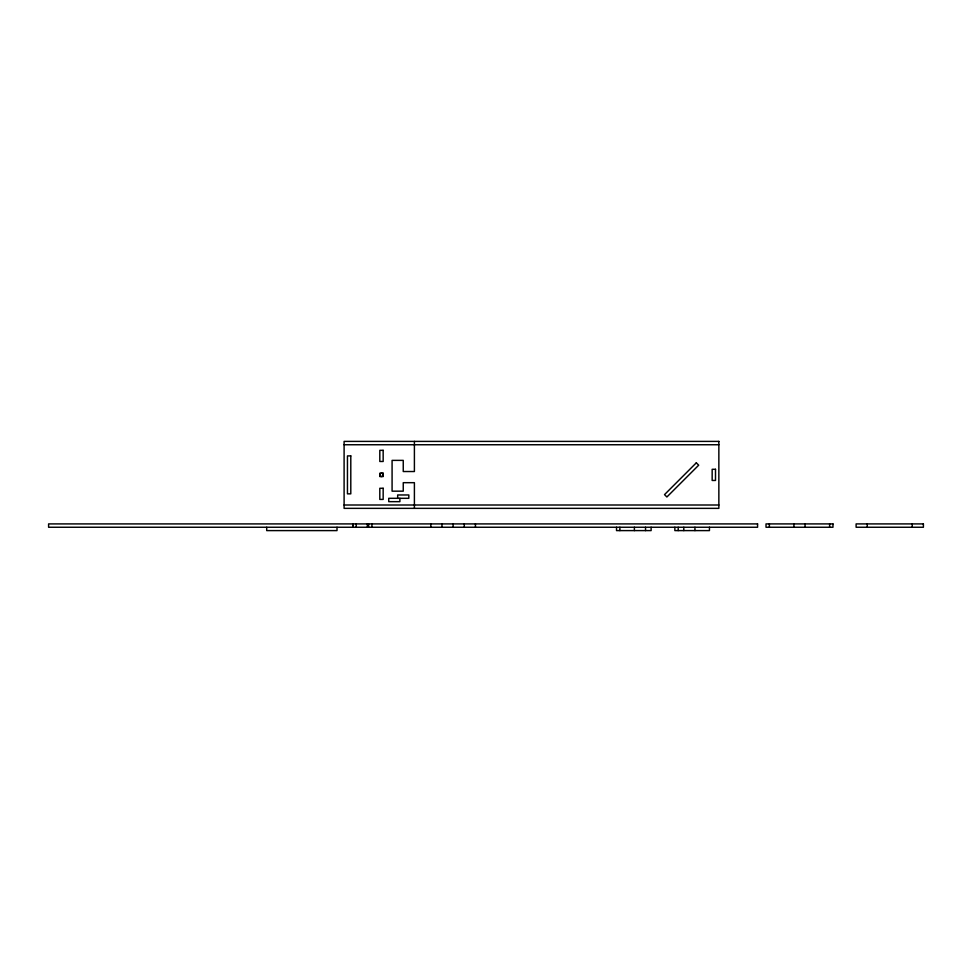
<?xml version="1.0" encoding="UTF-8"?>
<svg xmlns="http://www.w3.org/2000/svg" width="972" height="972" viewBox="0 0 972 972"><rect width="100%" height="100%" fill="white"/><g stroke="black" fill="none" stroke-linecap="round" stroke-linejoin="round"><path stroke-width="1.46" d="M344.1 444.751L718.855 444.751M344.1 505.003L718.855 505.003M912.246 523.908L912.246 527.249M867.267 523.908L867.267 527.249M829.626 523.908L829.626 527.249M805.071 523.908L805.071 527.249M793.917 523.908L793.917 527.249M769.362 523.908L769.362 527.249M709.451 527.249L709.451 530.603L674.86 530.603L674.86 527.249M694.944 527.249L694.944 530.603M683.79 527.249L683.79 530.603M678.213 527.249L678.213 530.603M651.119 527.249L651.119 530.603L616.527 530.603L616.527 527.249M645.542 527.249L645.542 530.603M634.388 527.249L634.388 530.603M619.881 527.249L619.881 530.603M475.442 523.908L475.442 527.249M464.288 523.908L464.288 527.249M453.122 523.908L453.122 527.249M441.968 523.908L441.968 527.249M430.815 523.908L430.815 527.249M414.4 441.397L414.4 471.529L403.246 471.529L403.246 460.376L392.081 460.376L392.081 491.164L403.246 491.164L403.246 482.683L414.4 482.683L414.4 508.356M399.893 498.308L399.893 501.661L388.739 501.661L388.739 498.308L408.823 498.308L408.823 494.967L397.67 494.967L397.67 498.308M371.924 523.908L371.924 527.249M368.582 523.908L368.582 527.249M367.38 523.908L367.38 527.249M356.226 523.908L356.226 527.249M353.055 523.908L353.055 527.249M352.872 523.908L352.872 527.249M337.005 527.249L337.005 530.603L266.705 530.603L266.705 527.249M696.317 462.818L664.52 494.614L666.889 496.984L698.686 465.187L696.317 462.818M718.855 441.397L344.1 441.397L344.1 508.356L718.855 508.356L718.855 441.397M383.162 450.328L379.809 450.328L379.809 461.481L383.162 461.481L383.162 450.328M350.795 455.904L347.454 455.904L347.454 493.849L350.795 493.849L350.795 455.904M715.501 469.294L712.16 469.294L712.16 480.46L715.501 480.46L715.501 469.294M383.162 473.206L379.809 473.206L379.809 476.547L383.162 476.547L383.162 473.206M383.162 488.272L379.809 488.272L379.809 499.426L383.162 499.426L383.162 488.272M757.577 523.908L48.6 523.908L48.6 527.249L757.577 527.249L757.577 523.908M832.968 523.908L766.021 523.908L766.021 527.249L832.968 527.249L832.968 523.908M923.4 523.908L856.113 523.908L856.113 527.249L923.4 527.249L923.4 523.908M380.295 476.061A1.677 1.677 0 0 0 383.102 475.308A1.677 1.677 0 0 0 381.048 473.255A1.677 1.677 0 0 0 380.295 476.061"/></g></svg>
